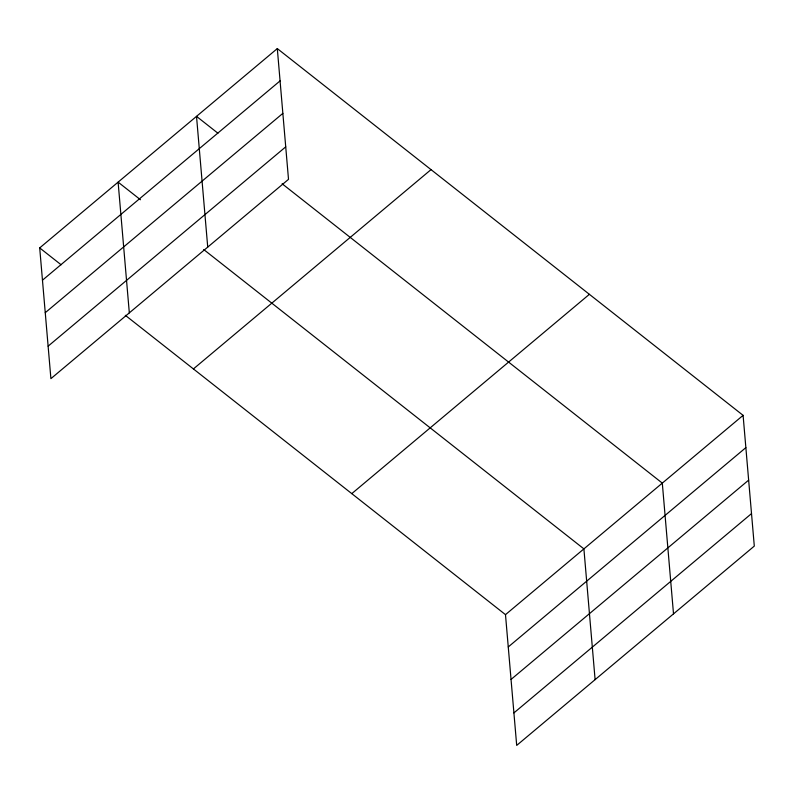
<?xml version="1.0" encoding="UTF-8"?>
<svg xmlns="http://www.w3.org/2000/svg" width="794" height="794" viewBox="0 0 794 794"><rect width="100%" height="100%" fill="white"/><g stroke="black" fill="none" stroke-linecap="round" stroke-linejoin="round"><path stroke-width="1.19" d="M277.305 48.593L288.51 179.345L50.905 378.649L39.7 247.907L277.305 48.593L743.095 415.351L754.3 546.093L516.696 745.407L505.49 614.655L125.313 315.307M42.469 280.193L280.074 80.889M45.258 312.687L282.853 113.373M48.126 346.164L285.731 146.85M193.408 368.932L431.013 169.628M351.782 493.63L589.376 294.326M505.49 614.655L743.095 415.351M508.259 646.951L745.864 447.637M511.038 679.436L748.643 480.132M513.907 712.913L751.511 513.609M217.923 133.213L196.515 116.361L207.73 247.103M282.128 183.771L662.305 483.119L673.511 613.861M140.488 199.751L118.108 182.134L129.323 312.876M203.721 249.544L583.898 548.882L595.103 679.634M39.7 247.907L61.098 264.759"/></g></svg>
